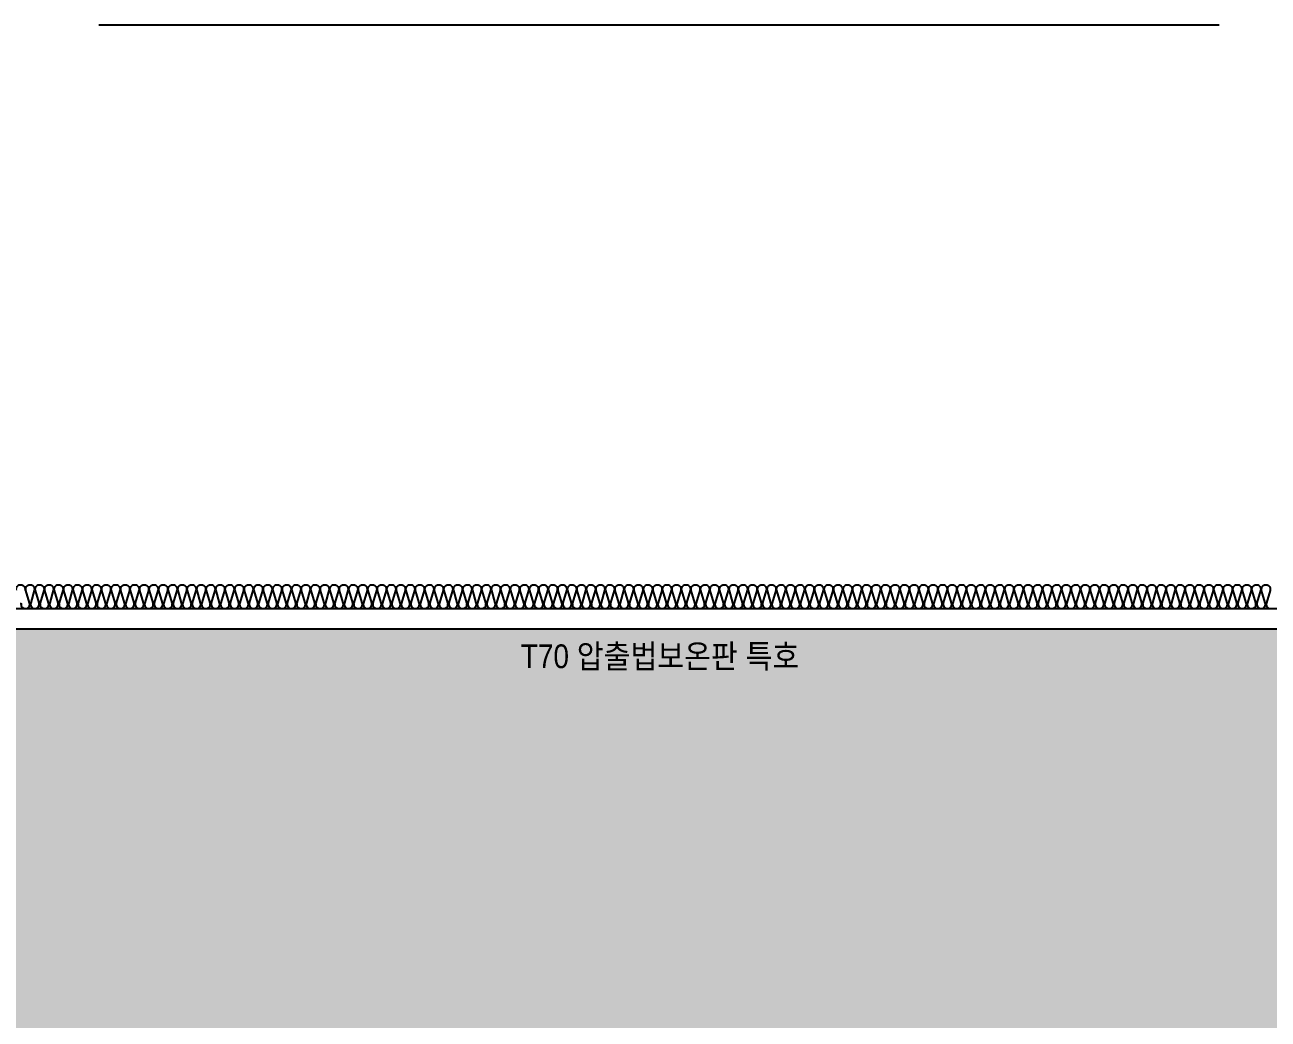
# Model space of a CAD drawing. Header units: millimetres. Extents: x 17311 to 801382, y -242618 to -104888.
# Drawn here: x 288043 to 291705, y -204409 to -201479 of the extents above; entities that cross this region are included whole.
import ezdxf
from ezdxf.enums import TextEntityAlignment as Align

# ---------------------------------------------------------------- set-up
doc = ezdxf.new("R2010")
doc.units = ezdxf.units.MM
doc.header["$LTSCALE"] = 250
for name, color, linetype in [('A-FIN', 6, 'Continuous'), ('A-버림CONC', 4, 'Continuous'), ('ISL', 251, 'Continuous'), ('지반', 254, 'Continuous')]:
    doc.layers.add(name, color=color, linetype=linetype)
doc.layers.add('NOPLOT-단열', color=225, linetype='Continuous', plot=False)
doc.styles.add('Gdim', font='')
doc.styles.get('Gdim').set_extended_font_data('Dotum')

msp = doc.modelspace()

# ---------------------------------------------------------------- hatches: boundary and pattern name
at = {"layer": '지반'}
h = msp.add_hatch(dxfattribs=at)
h.set_pattern_fill('EARTH', color=251, scale=70, angle=45)
h.paths.add_polyline_path([(230117.6, -201879.5), (230117.6, -213174), (380882.4, -213174), (380882.4, -201579.5), (370730.7, -201579.5), (370730.7, -201786.8), (370560.7, -201786.8), (370560.7, -202209.5), (371880.7, -202209.5), (371880.7, -203849.5), (371980.7, -203849.5), (371980.7, -203909.5), (368640.7, -203909.5), (368640.7, -203849.5), (368740.7, -203849.5), (368740.7, -202159.5), (364230.7, -202159.5), (364230.7, -202599.5), (364330.7, -202599.5), (364330.7, -202659.5), (363390.7, -202659.5), (363390.7, -202599.5), (363490.7, -202599.5), (363490.7, -202099.5), (362430.7, -202099.5), (362430.7, -203699.5), (362530.7, -203699.5), (362530.7, -203759.5), (358060.7, -203759.5), (358060.7, -203699.5), (358160.7, -203699.5), (358160.7, -202089.5), (351710.7, -202089.5), (351710.7, -204659.5), (351810.7, -204659.5), (351810.7, -204719.5), (347110.7, -204719.5), (347110.7, -204659.5), (347210.7, -204659.5), (347210.7, -202089.5), (340910.7, -202089.5), (340910.7, -204659.5), (341010.7, -204659.5), (341010.7, -204719.5), (336310.7, -204719.5), (336310.7, -204659.5), (336410.7, -204659.5), (336410.7, -202089.5), (330110.7, -202089.5), (330110.7, -204659.5), (330210.7, -204659.5), (330210.7, -204719.5), (325510.7, -204719.5), (325510.7, -204659.5), (325610.7, -204659.5), (325610.7, -202089.5), (319310.7, -202089.5), (319310.7, -203829.5), (319410.7, -203829.5), (319410.7, -203889.5), (314710.7, -203889.5), (314710.7, -203829.5), (314810.7, -203829.5), (314810.7, -202089.5), (308510.7, -202089.5), (308510.7, -203829.5), (308610.7, -203829.5), (308610.7, -203889.5), (303910.7, -203889.5), (303910.7, -203829.5), (304010.7, -203829.5), (304010.7, -202089.5), (297560.7, -202089.5), (297560.7, -203699.5), (297660.7, -203699.5), (297660.7, -203759.5), (293190.7, -203759.5), (293190.7, -203699.5), (293290.7, -203699.5), (293290.7, -203259.5), (286980.7, -203259.5), (286980.7, -204099.5), (287080.7, -204099.5), (287080.7, -204159.5), (283740.7, -204159.5), (283740.7, -204099.5), (283840.7, -204099.5), (283840.7, -202459.5), (285160.7, -202459.5), (285160.7, -202086.8), (284990.7, -202086.8), (284990.7, -201829.5), (283110.7, -201829.5), (283110.7, -202079.5), (283160.7, -202079.5), (283160.7, -202139.5), (282910.7, -202139.5), (282910.7, -202079.5), (282960.7, -202079.5), (282960.7, -201979.5), (271560.7, -201979.5), (271560.7, -201879.5)])

# ---------------------------------------------------------------- linework, layer by layer
at = {"layer": 'A-FIN'}
msp.add_line((288260.7, -201479.5), (291560.7, -201479.5), dxfattribs=at)
at = {"layer": 'A-버림CONC'}
msp.add_line((286980.7, -203259.5), (293290.7, -203259.5), dxfattribs=at)
at = {"layer": 'ISL'}
for points in [[(288018.3, -203146.4, -1.372593), (288043, -203146.4)], [(288032.3, -203182.5, 0.509267), (288044.7, -203199.5, 0.509267), (288057, -203182.5), (288046.3, -203146.4, -1.372593), (288071, -203146.4), (288060.3, -203182.5, 0.509267), (288072.7, -203199.5, 0.509267), (288085, -203182.5), (288074.3, -203146.4, -1.372593), (288099, -203146.4), (288088.3, -203182.5, 0.509267), (288100.7, -203199.5, 0.509267), (288113, -203182.5), (288102.3, -203146.4, -1.372593), (288127, -203146.4), (288116.3, -203182.5, 0.509267), (288128.7, -203199.5, 0.509267), (288141, -203182.5), (288130.3, -203146.4, -1.372593), (288155, -203146.4), (288144.3, -203182.5, 0.509267), (288156.7, -203199.5, 0.509267), (288169, -203182.5), (288158.3, -203146.4, -1.372593), (288183, -203146.4), (288172.3, -203182.5, 0.509267), (288184.7, -203199.5, 0.509267), (288197, -203182.5), (288186.3, -203146.4, -1.372593), (288211, -203146.4), (288200.3, -203182.5, 0.509267), (288212.7, -203199.5, 0.509267), (288225, -203182.5), (288214.3, -203146.4, -1.372593), (288239, -203146.4), (288228.3, -203182.5, 0.509267), (288240.7, -203199.5, 0.509267), (288253, -203182.5), (288242.3, -203146.4, -1.372593), (288267, -203146.4), (288256.3, -203182.5, 0.509267), (288268.7, -203199.5, 0.509267), (288281, -203182.5), (288270.3, -203146.4, -1.372593), (288295, -203146.4), (288284.3, -203182.5, 0.509267), (288296.7, -203199.5, 0.509267), (288309, -203182.5), (288298.3, -203146.4, -1.372593), (288323, -203146.4), (288312.3, -203182.5, 0.509267), (288324.7, -203199.5, 0.509267), (288337, -203182.5), (288326.3, -203146.4, -1.372593), (288351, -203146.4), (288340.3, -203182.5, 0.509267), (288352.7, -203199.5, 0.509267), (288365, -203182.5), (288354.3, -203146.4, -1.372593), (288379, -203146.4), (288368.3, -203182.5, 0.509267), (288380.7, -203199.5, 0.509267), (288393, -203182.5), (288382.3, -203146.4, -1.372593), (288407, -203146.4), (288396.3, -203182.5, 0.509267), (288408.7, -203199.5, 0.509267), (288421, -203182.5), (288410.3, -203146.4, -1.372593), (288435, -203146.4), (288424.3, -203182.5, 0.509267), (288436.7, -203199.5, 0.509267), (288449, -203182.5), (288438.3, -203146.4, -1.372593), (288463, -203146.4), (288452.3, -203182.5, 0.509267), (288464.7, -203199.5, 0.509267), (288477, -203182.5), (288466.3, -203146.4, -1.372593), (288491, -203146.4), (288480.3, -203182.5, 0.509267), (288492.7, -203199.5, 0.509267), (288505, -203182.5), (288494.3, -203146.4, -1.372593), (288519, -203146.4), (288508.3, -203182.5, 0.509267), (288520.7, -203199.5, 0.509267), (288533, -203182.5), (288522.3, -203146.4, -1.372593), (288547, -203146.4), (288536.3, -203182.5, 0.509267), (288548.7, -203199.5, 0.509267), (288561, -203182.5), (288550.3, -203146.4, -1.372593), (288575, -203146.4), (288564.3, -203182.5, 0.509267), (288576.7, -203199.5, 0.509267), (288589, -203182.5), (288578.3, -203146.4, -1.372593), (288603, -203146.4), (288592.3, -203182.5, 0.509267), (288604.7, -203199.5, 0.509267), (288617, -203182.5), (288606.3, -203146.4, -1.372593), (288631, -203146.4), (288620.3, -203182.5, 0.509267), (288632.7, -203199.5, 0.509267), (288645, -203182.5), (288634.3, -203146.4, -1.372593), (288659, -203146.4), (288648.3, -203182.5, 0.509267), (288660.7, -203199.5, 0.509267), (288673, -203182.5), (288662.3, -203146.4, -1.372593), (288687, -203146.4), (288676.3, -203182.5, 0.509267), (288688.7, -203199.5, 0.509267), (288701, -203182.5), (288690.3, -203146.4, -1.372593), (288715, -203146.4), (288704.3, -203182.5, 0.509267), (288716.7, -203199.5, 0.509267), (288729, -203182.5), (288718.3, -203146.4, -1.372593), (288743, -203146.4), (288732.3, -203182.5, 0.509267), (288744.7, -203199.5, 0.509267), (288757, -203182.5), (288746.3, -203146.4, -1.372593), (288771, -203146.4), (288760.3, -203182.5, 0.509267), (288772.7, -203199.5, 0.509267), (288785, -203182.5), (288774.3, -203146.4, -1.372593), (288799, -203146.4), (288788.3, -203182.5, 0.509267), (288800.7, -203199.5, 0.509267), (288813, -203182.5), (288802.3, -203146.4, -1.372593), (288827, -203146.4), (288816.3, -203182.5, 0.509267), (288828.7, -203199.5, 0.509267), (288841, -203182.5), (288830.3, -203146.4, -1.372593), (288855, -203146.4), (288844.3, -203182.5, 0.509267), (288856.7, -203199.5, 0.509267), (288869, -203182.5), (288858.3, -203146.4, -1.372593), (288883, -203146.4), (288872.3, -203182.5, 0.509267), (288884.7, -203199.5, 0.509267), (288897, -203182.5), (288886.3, -203146.4, -1.372593), (288911, -203146.4), (288900.3, -203182.5, 0.509267), (288912.7, -203199.5, 0.509267), (288925, -203182.5), (288914.3, -203146.4, -1.372593), (288939, -203146.4), (288928.3, -203182.5, 0.509267), (288940.7, -203199.5, 0.509267), (288953, -203182.5), (288942.3, -203146.4, -1.372593), (288967, -203146.4), (288956.3, -203182.5, 0.509267), (288968.7, -203199.5, 0.509267), (288981, -203182.5), (288970.3, -203146.4, -1.372593), (288995, -203146.4), (288984.3, -203182.5, 0.509267), (288996.7, -203199.5, 0.509267), (289009, -203182.5), (288998.3, -203146.4, -1.372593), (289023, -203146.4), (289012.3, -203182.5, 0.509267), (289024.7, -203199.5, 0.509267), (289037, -203182.5), (289026.3, -203146.4, -1.372593), (289051, -203146.4), (289040.3, -203182.5, 0.509267), (289052.7, -203199.5, 0.509267), (289065, -203182.5), (289054.3, -203146.4, -1.372593), (289079, -203146.4), (289068.3, -203182.5, 0.509267), (289080.7, -203199.5, 0.509267), (289093, -203182.5), (289082.3, -203146.4, -1.372593), (289107, -203146.4), (289096.3, -203182.5, 0.509267), (289108.7, -203199.5, 0.509267), (289121, -203182.5), (289110.3, -203146.4, -1.372593), (289135, -203146.4), (289124.3, -203182.5, 0.509267), (289136.7, -203199.5, 0.509267), (289149, -203182.5), (289138.3, -203146.4, -1.372593), (289163, -203146.4), (289152.3, -203182.5, 0.509267), (289164.7, -203199.5, 0.509267), (289177, -203182.5), (289166.3, -203146.4, -1.372593), (289191, -203146.4), (289180.3, -203182.5, 0.509267), (289192.7, -203199.5, 0.509267), (289205, -203182.5), (289194.3, -203146.4, -1.372593), (289219, -203146.4), (289208.3, -203182.5, 0.509267), (289220.7, -203199.5, 0.509267), (289233, -203182.5), (289222.3, -203146.4, -1.372593), (289247, -203146.4), (289236.3, -203182.5, 0.509267), (289248.7, -203199.5, 0.509267), (289261, -203182.5), (289250.3, -203146.4, -1.372593), (289275, -203146.4), (289264.3, -203182.5, 0.509267), (289276.7, -203199.5, 0.509267), (289289, -203182.5), (289278.3, -203146.4, -1.372593), (289303, -203146.4), (289292.3, -203182.5, 0.509267), (289304.7, -203199.5, 0.509267), (289317, -203182.5), (289306.3, -203146.4, -1.372593), (289331, -203146.4), (289320.3, -203182.5, 0.509267), (289332.7, -203199.5, 0.509267), (289345, -203182.5), (289334.3, -203146.4, -1.372593), (289359, -203146.4), (289348.3, -203182.5, 0.509267), (289360.7, -203199.5, 0.509267), (289373, -203182.5), (289362.3, -203146.4, -1.372593), (289387, -203146.4), (289376.3, -203182.5, 0.509267), (289388.7, -203199.5, 0.509267), (289401, -203182.5), (289390.3, -203146.4, -1.372593), (289415, -203146.4), (289404.3, -203182.5, 0.509267), (289416.7, -203199.5, 0.509267), (289429, -203182.5), (289418.3, -203146.4, -1.372593), (289443, -203146.4), (289432.3, -203182.5, 0.509267), (289444.7, -203199.5, 0.509267), (289457, -203182.5), (289446.3, -203146.4, -1.372593), (289471, -203146.4), (289460.3, -203182.5, 0.509267), (289472.7, -203199.5, 0.509267), (289485, -203182.5), (289474.3, -203146.4, -1.372593), (289499, -203146.4), (289488.3, -203182.5, 0.509267), (289500.7, -203199.5, 0.509267), (289513, -203182.5), (289502.3, -203146.4, -1.372593), (289527, -203146.4), (289516.3, -203182.5, 0.509267), (289528.7, -203199.5, 0.509267), (289541, -203182.5), (289530.3, -203146.4, -1.372593), (289555, -203146.4), (289544.3, -203182.5, 0.509267), (289556.7, -203199.5, 0.509267), (289569, -203182.5), (289558.3, -203146.4, -1.372593), (289583, -203146.4), (289572.3, -203182.5, 0.509267), (289584.7, -203199.5, 0.509267), (289597, -203182.5), (289586.3, -203146.4, -1.372593), (289611, -203146.4), (289600.3, -203182.5, 0.509267), (289612.7, -203199.5, 0.509267), (289625, -203182.5), (289614.3, -203146.4, -1.372593), (289639, -203146.4), (289628.3, -203182.5, 0.509267), (289640.7, -203199.5, 0.509267), (289653, -203182.5), (289642.3, -203146.4, -1.372593), (289667, -203146.4), (289656.3, -203182.5, 0.509267), (289668.7, -203199.5, 0.509267), (289681, -203182.5), (289670.3, -203146.4, -1.372593), (289695, -203146.4), (289684.3, -203182.5, 0.509267), (289696.7, -203199.5, 0.509267), (289709, -203182.5), (289698.3, -203146.4, -1.372593), (289723, -203146.4), (289712.3, -203182.5, 0.509267), (289724.7, -203199.5, 0.509267), (289737, -203182.5), (289726.3, -203146.4, -1.372593), (289751, -203146.4), (289740.3, -203182.5, 0.509267), (289752.7, -203199.5, 0.509267), (289765, -203182.5), (289754.3, -203146.4, -1.372593), (289779, -203146.4), (289768.3, -203182.5, 0.509267), (289780.7, -203199.5, 0.509267), (289793, -203182.5), (289782.3, -203146.4, -1.372593), (289807, -203146.4), (289796.3, -203182.5, 0.509267), (289808.7, -203199.5, 0.509267), (289821, -203182.5), (289810.3, -203146.4, -1.372593), (289835, -203146.4), (289824.3, -203182.5, 0.509267), (289836.7, -203199.5, 0.509267), (289849, -203182.5), (289838.3, -203146.4, -1.372593), (289863, -203146.4), (289852.3, -203182.5, 0.509267), (289864.7, -203199.5, 0.509267), (289877, -203182.5), (289866.3, -203146.4, -1.372593), (289891, -203146.4), (289880.3, -203182.5, 0.509267), (289892.7, -203199.5, 0.509267), (289905, -203182.5), (289894.3, -203146.4, -1.372593), (289919, -203146.4), (289908.3, -203182.5, 0.509267), (289920.7, -203199.5, 0.509267), (289933, -203182.5), (289922.3, -203146.4, -1.372593), (289947, -203146.4), (289936.3, -203182.5, 0.509267), (289948.7, -203199.5, 0.509267), (289961, -203182.5), (289950.3, -203146.4, -1.372593), (289975, -203146.4), (289964.3, -203182.5, 0.509267), (289976.7, -203199.5, 0.509267), (289989, -203182.5), (289978.3, -203146.4, -1.372593), (290003, -203146.4), (289992.3, -203182.5, 0.509267), (290004.7, -203199.5, 0.509267), (290017, -203182.5), (290006.3, -203146.4, -1.372593), (290031, -203146.4), (290020.3, -203182.5, 0.509267), (290032.7, -203199.5, 0.509267), (290045, -203182.5), (290034.3, -203146.4, -1.372593), (290059, -203146.4), (290048.3, -203182.5, 0.509267), (290060.7, -203199.5, 0.509267), (290073, -203182.5), (290062.3, -203146.4, -1.372593), (290087, -203146.4), (290076.3, -203182.5, 0.509267), (290088.7, -203199.5, 0.509267), (290101, -203182.5), (290090.3, -203146.4, -1.372593), (290115, -203146.4), (290104.3, -203182.5, 0.509267), (290116.7, -203199.5, 0.509267), (290129, -203182.5), (290118.3, -203146.4, -1.372593), (290143, -203146.4), (290132.3, -203182.5, 0.509267), (290144.7, -203199.5, 0.509267), (290157, -203182.5), (290146.3, -203146.4, -1.372593), (290171, -203146.4), (290160.3, -203182.5, 0.509267), (290172.7, -203199.5, 0.509267), (290185, -203182.5), (290174.3, -203146.4, -1.372593), (290199, -203146.4), (290188.3, -203182.5, 0.509267), (290200.7, -203199.5, 0.509267), (290213, -203182.5), (290202.3, -203146.4, -1.372593), (290227, -203146.4), (290216.3, -203182.5, 0.509267), (290228.7, -203199.5, 0.509267), (290241, -203182.5), (290230.3, -203146.4, -1.372593), (290255, -203146.4), (290244.3, -203182.5, 0.509267), (290256.7, -203199.5, 0.509267), (290269, -203182.5), (290258.3, -203146.4, -1.372593), (290283, -203146.4), (290272.3, -203182.5, 0.509267), (290284.7, -203199.5, 0.509267), (290297, -203182.5), (290286.3, -203146.4, -1.372593), (290311, -203146.4), (290300.3, -203182.5, 0.509267), (290312.7, -203199.5, 0.509267), (290325, -203182.5), (290314.3, -203146.4, -1.372593), (290339, -203146.4), (290328.3, -203182.5, 0.509267), (290340.7, -203199.5, 0.509267), (290353, -203182.5), (290342.3, -203146.4, -1.372593), (290367, -203146.4), (290356.3, -203182.5, 0.509267), (290368.7, -203199.5, 0.509267), (290381, -203182.5), (290370.3, -203146.4, -1.372593), (290395, -203146.4), (290384.3, -203182.5, 0.509267), (290396.7, -203199.5, 0.509267), (290409, -203182.5), (290398.3, -203146.4, -1.372593), (290423, -203146.4), (290412.3, -203182.5, 0.509267), (290424.7, -203199.5, 0.509267), (290437, -203182.5), (290426.3, -203146.4, -1.372593), (290451, -203146.4), (290440.3, -203182.5, 0.509267), (290452.7, -203199.5, 0.509267), (290465, -203182.5), (290454.3, -203146.4, -1.372593), (290479, -203146.4), (290468.3, -203182.5, 0.509267), (290480.7, -203199.5, 0.509267), (290493, -203182.5), (290482.3, -203146.4, -1.372593), (290507, -203146.4), (290496.3, -203182.5, 0.509267), (290508.7, -203199.5, 0.509267), (290521, -203182.5), (290510.3, -203146.4, -1.372593), (290535, -203146.4), (290524.3, -203182.5, 0.509267), (290536.7, -203199.5, 0.509267), (290549, -203182.5), (290538.3, -203146.4, -1.372593), (290563, -203146.4), (290552.3, -203182.5, 0.509267), (290564.7, -203199.5, 0.509267), (290577, -203182.5), (290566.3, -203146.4, -1.372593), (290591, -203146.4), (290580.3, -203182.5, 0.509267), (290592.7, -203199.5, 0.509267), (290605, -203182.5), (290594.3, -203146.4, -1.372593), (290619, -203146.4), (290608.3, -203182.5, 0.509267), (290620.7, -203199.5, 0.509267), (290633, -203182.5), (290622.3, -203146.4, -1.372593), (290647, -203146.4), (290636.3, -203182.5, 0.509267), (290648.7, -203199.5, 0.509267), (290661, -203182.5), (290650.3, -203146.4, -1.372593), (290675, -203146.4), (290664.3, -203182.5, 0.509267), (290676.7, -203199.5, 0.509267), (290689, -203182.5), (290678.3, -203146.4, -1.372593), (290703, -203146.4), (290692.3, -203182.5, 0.509267), (290704.7, -203199.5, 0.509267), (290717, -203182.5), (290706.3, -203146.4, -1.372593), (290731, -203146.4), (290720.3, -203182.5, 0.509267), (290732.7, -203199.5, 0.509267), (290745, -203182.5), (290734.3, -203146.4, -1.372593), (290759, -203146.4), (290748.3, -203182.5, 0.509267), (290760.7, -203199.5, 0.509267), (290773, -203182.5), (290762.3, -203146.4, -1.372593), (290787, -203146.4), (290776.3, -203182.5, 0.509267), (290788.7, -203199.5, 0.509267), (290801, -203182.5), (290790.3, -203146.4, -1.372593), (290815, -203146.4), (290804.3, -203182.5, 0.509267), (290816.7, -203199.5, 0.509267), (290829, -203182.5), (290818.3, -203146.4, -1.372593), (290843, -203146.4), (290832.3, -203182.5, 0.509267), (290844.7, -203199.5, 0.509267), (290857, -203182.5), (290846.3, -203146.4, -1.372593), (290871, -203146.4), (290860.3, -203182.5, 0.509267), (290872.7, -203199.5, 0.509267), (290885, -203182.5), (290874.3, -203146.4, -1.372593), (290899, -203146.4), (290888.3, -203182.5, 0.509267), (290900.7, -203199.5, 0.509267), (290913, -203182.5), (290902.3, -203146.4, -1.372593), (290927, -203146.4), (290916.3, -203182.5, 0.509267), (290928.7, -203199.5, 0.509267), (290941, -203182.5), (290930.3, -203146.4, -1.372593), (290955, -203146.4), (290944.3, -203182.5, 0.509267), (290956.7, -203199.5, 0.509267), (290969, -203182.5), (290958.3, -203146.4, -1.372593), (290983, -203146.4), (290972.3, -203182.5, 0.509267), (290984.7, -203199.5, 0.509267), (290997, -203182.5), (290986.3, -203146.4, -1.372593), (291011, -203146.4), (291000.3, -203182.5, 0.509267), (291012.7, -203199.5, 0.509267), (291025, -203182.5), (291014.3, -203146.4, -1.372593), (291039, -203146.4), (291028.3, -203182.5, 0.509267), (291040.7, -203199.5, 0.509267), (291053, -203182.5), (291042.3, -203146.4, -1.372593), (291067, -203146.4), (291056.3, -203182.5, 0.509267), (291068.7, -203199.5, 0.509267), (291081, -203182.5), (291070.3, -203146.4, -1.372593), (291095, -203146.4), (291084.3, -203182.5, 0.509267), (291096.7, -203199.5, 0.509267), (291109, -203182.5), (291098.3, -203146.4, -1.372593), (291123, -203146.4), (291112.3, -203182.5, 0.509267), (291124.7, -203199.5, 0.509267), (291137, -203182.5), (291126.3, -203146.4, -1.372593), (291151, -203146.4), (291140.3, -203182.5, 0.509267), (291152.7, -203199.5, 0.509267), (291165, -203182.5), (291154.3, -203146.4, -1.372593), (291179, -203146.4), (291168.3, -203182.5, 0.509267), (291180.7, -203199.5, 0.509267), (291193, -203182.5), (291182.3, -203146.4, -1.372593), (291207, -203146.4), (291196.3, -203182.5, 0.509267), (291208.7, -203199.5, 0.509267), (291221, -203182.5), (291210.3, -203146.4, -1.372593), (291235, -203146.4), (291224.3, -203182.5, 0.509267), (291236.7, -203199.5, 0.509267), (291249, -203182.5), (291238.3, -203146.4, -1.372593), (291263, -203146.4), (291252.3, -203182.5, 0.509267), (291264.7, -203199.5, 0.509267), (291277, -203182.5), (291266.3, -203146.4, -1.372593), (291291, -203146.4), (291280.3, -203182.5, 0.509267), (291292.7, -203199.5, 0.509267), (291305, -203182.5), (291294.3, -203146.4, -1.372593), (291319, -203146.4), (291308.3, -203182.5, 0.509267), (291320.7, -203199.5, 0.509267), (291333, -203182.5), (291322.3, -203146.4, -1.372593), (291347, -203146.4), (291336.3, -203182.5, 0.509267), (291348.7, -203199.5, 0.509267), (291361, -203182.5), (291350.3, -203146.4, -1.372593), (291375, -203146.4), (291364.3, -203182.5, 0.509267), (291376.7, -203199.5, 0.509267), (291389, -203182.5), (291378.3, -203146.4, -1.372593), (291403, -203146.4), (291392.3, -203182.5, 0.509267), (291404.7, -203199.5, 0.509267), (291417, -203182.5), (291406.3, -203146.4, -1.372593), (291431, -203146.4), (291420.3, -203182.5, 0.509267), (291432.7, -203199.5, 0.509267), (291445, -203182.5), (291434.3, -203146.4, -1.372593), (291459, -203146.4), (291448.3, -203182.5, 0.509267), (291460.7, -203199.5, 0.509267), (291473, -203182.5), (291462.3, -203146.4, -1.372593), (291487, -203146.4), (291476.3, -203182.5, 0.509267), (291488.7, -203199.5, 0.509267), (291501, -203182.5), (291490.3, -203146.4, -1.372593), (291515, -203146.4), (291504.3, -203182.5, 0.509267), (291516.7, -203199.5, 0.509267), (291529, -203182.5), (291518.3, -203146.4, -1.372593), (291543, -203146.4), (291532.3, -203182.5, 0.509267), (291544.7, -203199.5, 0.509267), (291557, -203182.5), (291546.3, -203146.4, -1.372593), (291571, -203146.4), (291560.3, -203182.5, 0.509267), (291572.7, -203199.5, 0.509267), (291585, -203182.5), (291574.3, -203146.4, -1.372593), (291599, -203146.4), (291588.3, -203182.5, 0.509267), (291600.7, -203199.5, 0.509267), (291613, -203182.5), (291602.3, -203146.4, -1.372593), (291627, -203146.4), (291616.3, -203182.5, 0.509267), (291628.7, -203199.5, 0.509267), (291641, -203182.5), (291630.3, -203146.4, -1.372593), (291655, -203146.4), (291644.3, -203182.5, 0.509267), (291656.7, -203199.5, 0.509267), (291669, -203182.5), (291658.3, -203146.4, -1.372593), (291683, -203146.4), (291672.3, -203182.5, 0.509267), (291684.7, -203199.5, 0.509267), (291697, -203182.5), (291686.3, -203146.4, -1.372593), (291711, -203146.4), (291700.3, -203182.5, 0.509267), (291712.7, -203199.5, 0.509267)]]:
    msp.add_lwpolyline(points, format="xyb", dxfattribs=at)
msp.add_lwpolyline([(286980.7, -204099.5), (286980.7, -203199.5), (293290.7, -203199.5), (293290.7, -203699.5), (297560.7, -203699.5), (297560.7, -203629.5)], dxfattribs=at)

# ---------------------------------------------------------------- texts
at = {"layer": 'NOPLOT-단열', "style": 'Gdim', "width": 0.9}
msp.add_text('T70 압출법보온판 특호', height=70, dxfattribs=at).set_placement((289914.1, -203340.1), align=Align.MIDDLE_CENTER)

doc.saveas('drawing.dxf')
